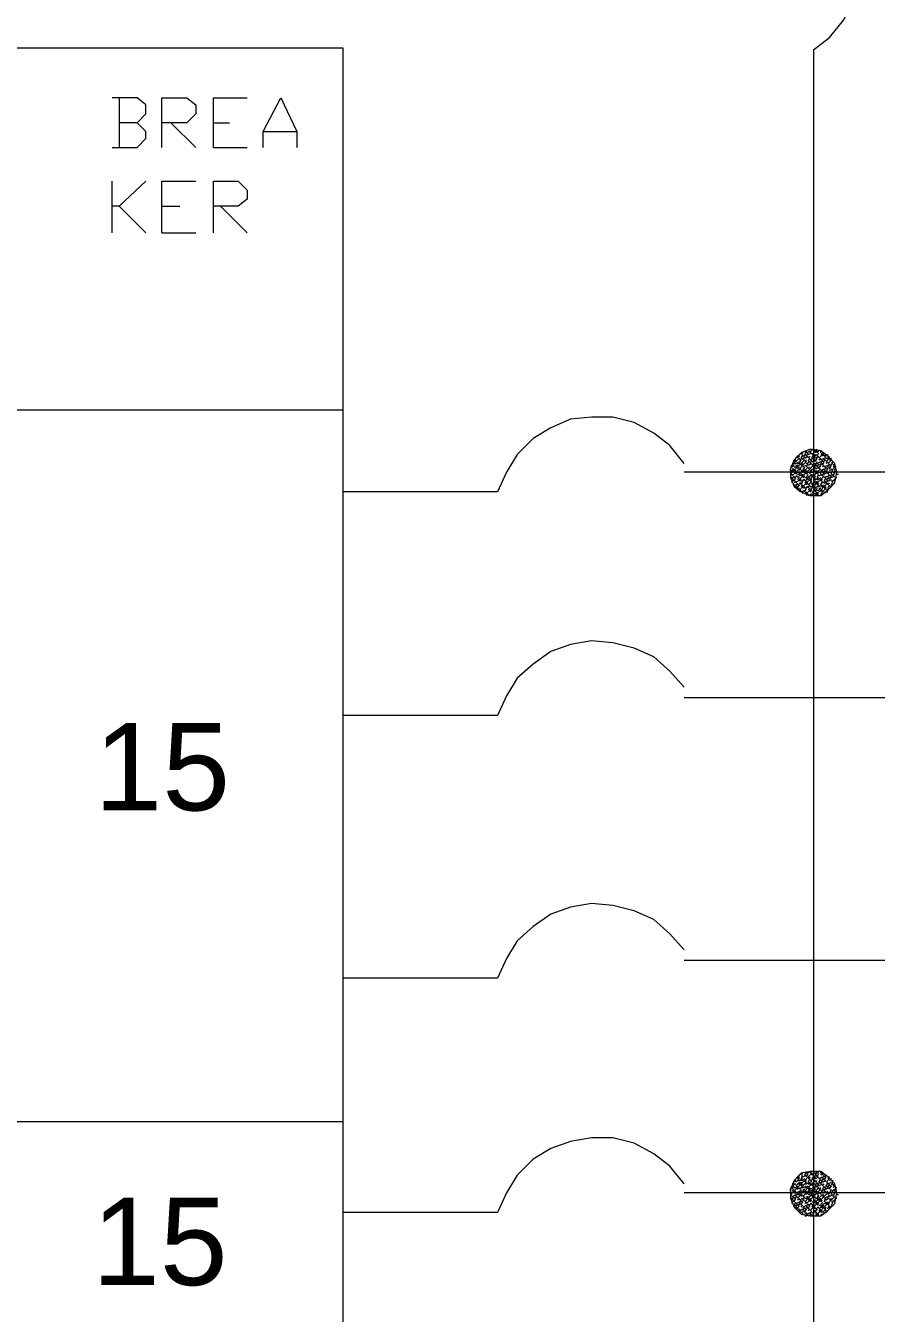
# Model space of a CAD drawing. Header units: millimetres. Extents: x -0.3 to 50, y -1 to 21.3.
# Drawn here: x 7.419 to 8.297, y 18.839 to 20.168 of the extents above; entities that cross this region are included whole.
import ezdxf

# ---------------------------------------------------------------- set-up
doc = ezdxf.new("R2010")
doc.units = ezdxf.units.MM
doc.header["$LTSCALE"] = 0.5
doc.layers.add('TABLA', color=7, linetype='Continuous')
doc.styles.get("Standard").update_dxf_attribs({"font": 'arial.ttf'})

msp = doc.modelspace()

# ---------------------------------------------------------------- linework, layer by layer
at = {"layer": 'TABLA', "color": 7, "linetype": 'Continuous', "lineweight": 18, "true_color": 0x000007}
for p, q in [((8.2321, 20.1433), (8.2321, 17.9193)), ((7.5158, 20.0938), (7.5158, 20.0425)), ((7.5689, 20.0682), (7.5946, 20.0425)), ((7.6129, 20.0682), (7.6294, 20.0682)), ((7.6642, 20.059), (7.699, 20.059)), ((7.6129, 20.0425), (7.6477, 20.0425)), ((7.5085, 19.9546), (7.5085, 20.0077)), ((7.5158, 19.9821), (7.5433, 19.9546)), ((7.5598, 19.9821), (7.5781, 19.9821)), ((7.6202, 19.9821), (7.6477, 19.9546)), ((7.5598, 19.9546), (7.5946, 19.9546)), ((7.7466, 19.7714), (4.186, 19.7714)), ((8.2156, 19.7219), (8.2174, 19.7238)), ((8.2193, 19.7256), (8.2211, 19.7274)), ((8.2193, 19.7219), (8.2211, 19.7256)), ((8.2211, 19.7238), (8.2248, 19.7256)), ((8.2211, 19.7201), (8.2229, 19.7238)), ((8.2229, 19.7256), (8.2248, 19.7293)), ((8.2229, 19.7219), (8.2266, 19.7238)), ((8.2248, 19.7274), (8.2284, 19.7293)), ((8.2248, 19.7238), (8.2266, 19.7274)), ((8.2266, 19.7256), (8.2302, 19.7274)), ((8.2266, 19.7219), (8.2284, 19.7238)), ((8.2284, 19.7274), (8.2302, 19.7311)), ((8.2302, 19.7256), (8.2321, 19.7274)), ((8.2302, 19.7219), (8.2321, 19.7256)), ((8.2321, 19.7293), (8.2321, 19.7311)), ((8.2321, 19.7293), (8.2339, 19.7293)), ((8.2321, 19.7256), (8.2339, 19.7256)), ((8.2321, 19.7238), (8.2357, 19.7256)), ((8.2321, 19.7201), (8.2339, 19.7238)), ((8.2339, 19.7274), (8.2357, 19.7293)), ((8.2339, 19.7219), (8.2376, 19.7238)), ((8.2357, 19.7274), (8.2376, 19.7293)), ((8.2357, 19.7238), (8.2376, 19.7274)), ((8.2394, 19.7274), (8.2394, 19.7293)), ((8.2394, 19.7256), (8.2412, 19.7274)), ((8.2412, 19.7238), (8.2431, 19.7256)), ((8.2431, 19.7238), (8.2449, 19.7256)), ((8.2431, 19.7201), (8.2449, 19.7238)), ((8.2467, 19.7238), (8.2467, 19.7256)), ((8.2467, 19.7219), (8.2486, 19.7238)), ((8.2083, 19.7091), (8.2083, 19.711)), ((8.2083, 19.7091), (8.2101, 19.7091)), ((8.2101, 19.7164), (8.2119, 19.7164)), ((8.2101, 19.7128), (8.2119, 19.7146)), ((8.2101, 19.711), (8.2119, 19.711)), ((8.2101, 19.7091), (8.2119, 19.711)), ((8.2119, 19.7183), (8.2138, 19.7201)), ((8.2119, 19.7164), (8.2138, 19.7164)), ((8.2119, 19.7128), (8.2138, 19.7128)), ((8.2119, 19.7073), (8.2138, 19.7091)), ((8.2138, 19.7164), (8.2174, 19.7183)), ((8.2138, 19.7146), (8.2156, 19.7146)), ((8.2138, 19.7128), (8.2156, 19.7146)), ((8.2156, 19.7164), (8.2174, 19.7164)), ((8.2156, 19.711), (8.2174, 19.7128)), ((8.2174, 19.7201), (8.2211, 19.7219)), ((8.2174, 19.7164), (8.2193, 19.7201)), ((8.2174, 19.7091), (8.2193, 19.711)), ((8.2193, 19.7146), (8.2211, 19.7164)), ((8.2193, 19.7091), (8.2211, 19.7091)), ((8.2211, 19.7128), (8.2248, 19.7146)), ((8.2211, 19.7091), (8.2229, 19.7128)), ((8.2211, 19.711), (8.2229, 19.711)), ((8.2229, 19.7183), (8.2248, 19.7201)), ((8.2229, 19.7073), (8.2248, 19.7091)), ((8.2248, 19.7164), (8.2284, 19.7183)), ((8.2248, 19.7128), (8.2266, 19.7164)), ((8.2266, 19.7183), (8.2284, 19.7219)), ((8.2266, 19.7146), (8.2302, 19.7164)), ((8.2266, 19.711), (8.2284, 19.7128)), ((8.2284, 19.7201), (8.2321, 19.7219)), ((8.2284, 19.7164), (8.2302, 19.7201)), ((8.2284, 19.7091), (8.2321, 19.711)), ((8.2284, 19.7073), (8.2302, 19.7091)), ((8.2302, 19.7183), (8.2321, 19.7183)), ((8.2302, 19.7146), (8.2321, 19.7164)), ((8.2321, 19.7201), (8.2339, 19.7201)), ((8.2321, 19.7183), (8.2339, 19.7201)), ((8.2321, 19.7164), (8.2339, 19.7164)), ((8.2321, 19.7146), (8.2339, 19.7146)), ((8.2321, 19.7128), (8.2357, 19.7146)), ((8.2321, 19.7091), (8.2339, 19.7128)), ((8.2321, 19.7091), (8.2339, 19.7091)), ((8.2321, 19.7073), (8.2339, 19.7091)), ((8.2339, 19.7183), (8.2357, 19.7219)), ((8.2339, 19.7146), (8.2357, 19.7183)), ((8.2339, 19.711), (8.2376, 19.7128)), ((8.2339, 19.7073), (8.2357, 19.7091)), ((8.2357, 19.7164), (8.2394, 19.7183)), ((8.2357, 19.7128), (8.2376, 19.7164)), ((8.2357, 19.7073), (8.2394, 19.711)), ((8.2376, 19.7201), (8.2394, 19.7219)), ((8.2376, 19.7146), (8.2412, 19.7164)), ((8.2376, 19.711), (8.2394, 19.7146)), ((8.2394, 19.7201), (8.2431, 19.7219)), ((8.2394, 19.7164), (8.2412, 19.7201)), ((8.2394, 19.7091), (8.2431, 19.711)), ((8.2394, 19.7073), (8.2412, 19.7091)), ((8.2412, 19.7183), (8.2449, 19.7201)), ((8.2412, 19.7146), (8.2431, 19.7183)), ((8.2412, 19.7128), (8.2431, 19.7146)), ((8.2412, 19.7073), (8.2449, 19.7091)), ((8.2431, 19.7128), (8.2467, 19.7146)), ((8.2431, 19.7091), (8.2449, 19.7128)), ((8.2449, 19.7219), (8.2467, 19.7219)), ((8.2449, 19.7183), (8.2486, 19.7219)), ((8.2449, 19.7164), (8.2467, 19.7183)), ((8.2449, 19.711), (8.2486, 19.7128)), ((8.2449, 19.7073), (8.2467, 19.711)), ((8.2467, 19.7164), (8.2504, 19.7201)), ((8.2467, 19.7128), (8.2486, 19.7164)), ((8.2486, 19.7201), (8.2504, 19.7219)), ((8.2486, 19.7146), (8.2522, 19.7164)), ((8.2486, 19.711), (8.2504, 19.7146)), ((8.2486, 19.7091), (8.2504, 19.711)), ((8.2504, 19.7164), (8.2522, 19.7183)), ((8.2504, 19.7091), (8.2541, 19.7128)), ((8.2504, 19.7073), (8.2522, 19.7091)), ((8.2522, 19.7146), (8.2541, 19.7164)), ((8.2522, 19.7128), (8.2541, 19.7146)), ((8.2522, 19.7073), (8.2559, 19.7091)), ((8.2541, 19.7091), (8.2541, 19.711)), ((8.9905, 19.7073), (8.0984, 19.7073)), ((8.2083, 19.7073), (8.2101, 19.7073)), ((8.2083, 19.7055), (8.2101, 19.7073)), ((8.2083, 19.7036), (8.2101, 19.7055)), ((8.2083, 19.7018), (8.2101, 19.7018)), ((8.2101, 19.7036), (8.2138, 19.7073)), ((8.2101, 19.7), (8.2119, 19.7036)), ((8.2101, 19.6981), (8.2119, 19.7)), ((8.2101, 19.6963), (8.2101, 19.6981)), ((8.2119, 19.7073), (8.2138, 19.7073)), ((8.2119, 19.7018), (8.2156, 19.7036)), ((8.2119, 19.6981), (8.2138, 19.7018)), ((8.2119, 19.6963), (8.2138, 19.6981)), ((8.2138, 19.7055), (8.2156, 19.7073)), ((8.2138, 19.7036), (8.2156, 19.7036)), ((8.2138, 19.6926), (8.2156, 19.6963)), ((8.2156, 19.7073), (8.2174, 19.7073)), ((8.2156, 19.7055), (8.2174, 19.7055)), ((8.2156, 19.7), (8.2174, 19.7018)), ((8.2156, 19.6945), (8.2193, 19.6963)), ((8.2174, 19.7073), (8.2193, 19.7073)), ((8.2174, 19.7055), (8.2174, 19.7073)), ((8.2174, 19.7073), (8.2193, 19.7073)), ((8.2174, 19.6981), (8.2193, 19.7)), ((8.2174, 19.6963), (8.2193, 19.6963)), ((8.2193, 19.7036), (8.2211, 19.7055)), ((8.2193, 19.6981), (8.2229, 19.7)), ((8.2193, 19.6945), (8.2211, 19.6981)), ((8.2211, 19.7073), (8.2229, 19.7073)), ((8.2211, 19.7018), (8.2229, 19.7036)), ((8.2211, 19.7), (8.2229, 19.7)), ((8.2229, 19.7018), (8.2248, 19.7018)), ((8.2229, 19.6963), (8.2248, 19.6981)), ((8.2248, 19.7055), (8.2266, 19.7073)), ((8.2248, 19.7018), (8.2266, 19.7055)), ((8.2248, 19.7036), (8.2266, 19.7036)), ((8.2248, 19.7), (8.2266, 19.7)), ((8.2248, 19.6945), (8.2266, 19.6963)), ((8.2266, 19.7073), (8.2284, 19.7073)), ((8.2266, 19.7), (8.2284, 19.7018)), ((8.2266, 19.6945), (8.2302, 19.6981)), ((8.2284, 19.7073), (8.2302, 19.7073)), ((8.2284, 19.7055), (8.2284, 19.7073)), ((8.2284, 19.7036), (8.2302, 19.7036)), ((8.2284, 19.6981), (8.2302, 19.7)), ((8.2284, 19.6963), (8.2302, 19.6963)), ((8.2302, 19.7073), (8.2321, 19.7073)), ((8.2302, 19.7073), (8.2321, 19.7073)), ((8.2302, 19.7036), (8.2321, 19.7055)), ((8.2302, 19.6945), (8.2321, 19.6963)), ((8.2321, 19.7036), (8.2357, 19.7073)), ((8.2321, 19.7055), (8.2339, 19.7055)), ((8.2321, 19.7018), (8.2339, 19.7036)), ((8.2321, 19.6981), (8.2339, 19.7018)), ((8.2321, 19.7), (8.2339, 19.7)), ((8.2321, 19.6981), (8.2339, 19.6981)), ((8.2321, 19.6963), (8.2339, 19.6981)), ((8.2321, 19.6963), (8.2339, 19.6963)), ((8.2339, 19.7073), (8.2357, 19.7073)), ((8.2339, 19.7), (8.2376, 19.7018)), ((8.2339, 19.6963), (8.2357, 19.6981)), ((8.2357, 19.7055), (8.2376, 19.7073)), ((8.2357, 19.7018), (8.2376, 19.7055)), ((8.2357, 19.7), (8.2376, 19.7)), ((8.2357, 19.6945), (8.2376, 19.6963)), ((8.2376, 19.7073), (8.2394, 19.7073)), ((8.2376, 19.7036), (8.2412, 19.7055)), ((8.2376, 19.7), (8.2394, 19.7018)), ((8.2394, 19.7055), (8.2394, 19.7073)), ((8.2394, 19.6981), (8.2412, 19.7)), ((8.2394, 19.6945), (8.2412, 19.6981)), ((8.2412, 19.7073), (8.2431, 19.7073)), ((8.2412, 19.7036), (8.2431, 19.7073)), ((8.2412, 19.6963), (8.2449, 19.6981)), ((8.2431, 19.7055), (8.2467, 19.7073)), ((8.2431, 19.7018), (8.2467, 19.7036)), ((8.2431, 19.6981), (8.2449, 19.7018)), ((8.2431, 19.6963), (8.2449, 19.6963)), ((8.2449, 19.7), (8.2486, 19.7018)), ((8.2449, 19.6963), (8.2467, 19.7)), ((8.2467, 19.7073), (8.2486, 19.7073)), ((8.2467, 19.7055), (8.2486, 19.7073)), ((8.2467, 19.7018), (8.2486, 19.7055)), ((8.2467, 19.6981), (8.2504, 19.7)), ((8.2467, 19.6945), (8.2486, 19.6963)), ((8.2486, 19.7073), (8.2504, 19.7073)), ((8.2486, 19.7036), (8.2522, 19.7055)), ((8.2486, 19.7), (8.2504, 19.7036)), ((8.2504, 19.7055), (8.2504, 19.7073)), ((8.2504, 19.7018), (8.2541, 19.7036)), ((8.2504, 19.6981), (8.2541, 19.7)), ((8.2504, 19.6945), (8.2522, 19.6981)), ((8.2522, 19.7073), (8.2541, 19.7073)), ((8.2522, 19.7036), (8.2541, 19.7073)), ((8.2541, 19.7018), (8.2559, 19.7018)), ((8.2541, 19.6981), (8.2541, 19.7)), ((8.2559, 19.7055), (8.2577, 19.7055)), ((7.906, 19.6871), (7.7466, 19.6871)), ((8.2119, 19.6945), (8.2138, 19.6945)), ((8.2119, 19.6926), (8.2138, 19.6926)), ((8.2138, 19.6908), (8.2156, 19.6926)), ((8.2156, 19.6908), (8.2174, 19.6945)), ((8.2156, 19.689), (8.2174, 19.6908)), ((8.2174, 19.6871), (8.2193, 19.689)), ((8.2193, 19.6926), (8.2211, 19.6945)), ((8.2193, 19.6871), (8.2229, 19.689)), ((8.2211, 19.6908), (8.2229, 19.6926)), ((8.2211, 19.6853), (8.2211, 19.6871)), ((8.2229, 19.6908), (8.2266, 19.6926)), ((8.2229, 19.6871), (8.2248, 19.6908)), ((8.2229, 19.6853), (8.2248, 19.6871)), ((8.2248, 19.6926), (8.2266, 19.6926)), ((8.2248, 19.6835), (8.2266, 19.6853)), ((8.2266, 19.6908), (8.2284, 19.6945)), ((8.2266, 19.689), (8.2284, 19.6908)), ((8.2266, 19.6835), (8.2302, 19.6853)), ((8.2284, 19.6926), (8.2302, 19.6926)), ((8.2284, 19.6871), (8.2302, 19.689)), ((8.2302, 19.6926), (8.2321, 19.6945)), ((8.2302, 19.6871), (8.2321, 19.6871)), ((8.2302, 19.6835), (8.2321, 19.6853)), ((8.2302, 19.6835), (8.2321, 19.6835)), ((8.2321, 19.6945), (8.2339, 19.6945)), ((8.2321, 19.6908), (8.2339, 19.6926)), ((8.2321, 19.689), (8.2339, 19.689)), ((8.2321, 19.6853), (8.2321, 19.6871)), ((8.2321, 19.6853), (8.2339, 19.6853)), ((8.2339, 19.6871), (8.2357, 19.6908)), ((8.2339, 19.6853), (8.2357, 19.6871)), ((8.2357, 19.6926), (8.2376, 19.6926)), ((8.2357, 19.689), (8.2376, 19.689)), ((8.2357, 19.6835), (8.2376, 19.6853)), ((8.2376, 19.6926), (8.2412, 19.6945)), ((8.2376, 19.6908), (8.2394, 19.6908)), ((8.2376, 19.689), (8.2394, 19.6908)), ((8.2394, 19.6926), (8.2412, 19.6926)), ((8.2394, 19.6871), (8.2412, 19.689)), ((8.2394, 19.6853), (8.2412, 19.6853)), ((8.2412, 19.6926), (8.2431, 19.6945)), ((8.2431, 19.6908), (8.2449, 19.6926)), ((8.2431, 19.6853), (8.2431, 19.6871)), ((8.2449, 19.689), (8.2486, 19.6908)), ((8.2449, 19.6871), (8.2467, 19.6871)), ((8.2467, 19.6908), (8.2486, 19.6945)), ((8.2486, 19.6926), (8.2522, 19.6945)), ((8.9905, 19.4746), (8.0984, 19.4746)), ((7.906, 19.4563), (7.7466, 19.4563)), ((8.9905, 19.2035), (8.0984, 19.2035)), ((7.906, 19.1852), (7.7466, 19.1852)), ((7.7466, 19.0368), (4.186, 19.0368)), ((8.2138, 18.9745), (8.2174, 18.9782)), ((8.2156, 18.9782), (8.2174, 18.98)), ((8.2174, 18.9764), (8.2211, 18.9782)), ((8.2193, 18.9818), (8.2211, 18.9837)), ((8.2193, 18.9782), (8.2211, 18.9818)), ((8.2193, 18.98), (8.2211, 18.98)), ((8.2211, 18.98), (8.2248, 18.9818)), ((8.2211, 18.9764), (8.2229, 18.9782)), ((8.2229, 18.9818), (8.2248, 18.9855)), ((8.2248, 18.9837), (8.2284, 18.9855)), ((8.2248, 18.98), (8.2266, 18.9837)), ((8.2266, 18.9782), (8.2284, 18.98)), ((8.2266, 18.9745), (8.2284, 18.9782)), ((8.2284, 18.9837), (8.2302, 18.9855)), ((8.2284, 18.9764), (8.2321, 18.9782)), ((8.2302, 18.9818), (8.2321, 18.9837)), ((8.2302, 18.9782), (8.2321, 18.98)), ((8.2321, 18.9855), (8.2339, 18.9855)), ((8.2321, 18.9855), (8.2339, 18.9855)), ((8.2321, 18.9837), (8.2339, 18.9837)), ((8.2321, 18.98), (8.2321, 18.9818)), ((8.2321, 18.98), (8.2357, 18.9818)), ((8.2321, 18.9764), (8.2339, 18.98)), ((8.2321, 18.9782), (8.2339, 18.9782)), ((8.2339, 18.9855), (8.2357, 18.9855)), ((8.2339, 18.9818), (8.2357, 18.9855)), ((8.2339, 18.9782), (8.2376, 18.98)), ((8.2357, 18.9837), (8.2376, 18.9855)), ((8.2357, 18.98), (8.2376, 18.9837)), ((8.2376, 18.9782), (8.2412, 18.98)), ((8.2376, 18.9745), (8.2394, 18.9782)), ((8.2394, 18.9837), (8.2394, 18.9855)), ((8.2394, 18.9818), (8.2412, 18.9837)), ((8.2394, 18.9764), (8.2431, 18.9782)), ((8.2412, 18.9818), (8.2431, 18.9837)), ((8.2412, 18.9782), (8.2431, 18.9818)), ((8.2431, 18.98), (8.2449, 18.9818)), ((8.2431, 18.9764), (8.2449, 18.98)), ((8.2449, 18.9745), (8.2486, 18.9782)), ((8.2467, 18.98), (8.2486, 18.98)), ((8.2467, 18.9782), (8.2486, 18.98)), ((8.2486, 18.9764), (8.2504, 18.9782)), ((8.2083, 18.969), (8.2101, 18.969)), ((8.2083, 18.9654), (8.2083, 18.9672)), ((8.2101, 18.9727), (8.2119, 18.9727)), ((8.2101, 18.9709), (8.2138, 18.9727)), ((8.2101, 18.9672), (8.2119, 18.9709)), ((8.2101, 18.9654), (8.2119, 18.9672)), ((8.2119, 18.9745), (8.2138, 18.9764)), ((8.2119, 18.9727), (8.2138, 18.9727)), ((8.2119, 18.969), (8.2138, 18.969)), ((8.2119, 18.9635), (8.2138, 18.9654)), ((8.2138, 18.9709), (8.2174, 18.9745)), ((8.2138, 18.969), (8.2156, 18.9709)), ((8.2138, 18.9635), (8.2174, 18.9654)), ((8.2156, 18.9764), (8.2174, 18.9764)), ((8.2156, 18.9727), (8.2174, 18.9727)), ((8.2156, 18.9672), (8.2174, 18.969)), ((8.2174, 18.9727), (8.2193, 18.9745)), ((8.2174, 18.9635), (8.2193, 18.9672)), ((8.2193, 18.9764), (8.2211, 18.9764)), ((8.2193, 18.9709), (8.2211, 18.9727)), ((8.2193, 18.969), (8.2211, 18.969)), ((8.2193, 18.9654), (8.2211, 18.9654)), ((8.2211, 18.969), (8.2248, 18.9709)), ((8.2211, 18.9672), (8.2229, 18.9672)), ((8.2211, 18.9654), (8.2229, 18.9672)), ((8.2229, 18.9745), (8.2248, 18.9764)), ((8.2229, 18.9727), (8.2248, 18.9727)), ((8.2229, 18.969), (8.2248, 18.969)), ((8.2229, 18.9635), (8.2248, 18.9654)), ((8.2248, 18.9727), (8.2284, 18.9745)), ((8.2248, 18.969), (8.2266, 18.9709)), ((8.2266, 18.9727), (8.2284, 18.9727)), ((8.2266, 18.9672), (8.2284, 18.969)), ((8.2266, 18.9654), (8.2284, 18.9654)), ((8.2284, 18.9727), (8.2302, 18.9764)), ((8.2284, 18.9654), (8.2321, 18.9672)), ((8.2302, 18.9709), (8.2321, 18.9727)), ((8.2302, 18.9654), (8.2321, 18.9654)), ((8.2321, 18.9764), (8.2339, 18.9764)), ((8.2321, 18.9745), (8.2339, 18.9764)), ((8.2321, 18.9727), (8.2339, 18.9727)), ((8.2321, 18.969), (8.2321, 18.9709)), ((8.2321, 18.969), (8.2357, 18.9709)), ((8.2321, 18.9654), (8.2339, 18.969)), ((8.2321, 18.9672), (8.2339, 18.9672)), ((8.2321, 18.9654), (8.2339, 18.9654)), ((8.2339, 18.9745), (8.2357, 18.9764)), ((8.2339, 18.9709), (8.2357, 18.9745)), ((8.2339, 18.9635), (8.2357, 18.9654)), ((8.2357, 18.9727), (8.2394, 18.9745)), ((8.2357, 18.969), (8.2376, 18.9727)), ((8.2357, 18.9635), (8.2394, 18.9672)), ((8.2376, 18.9709), (8.2412, 18.9727)), ((8.2376, 18.9672), (8.2394, 18.969)), ((8.2394, 18.9727), (8.2412, 18.9764)), ((8.2394, 18.9654), (8.2431, 18.9672)), ((8.2394, 18.9635), (8.2412, 18.9654)), ((8.2412, 18.9745), (8.2449, 18.9764)), ((8.2412, 18.9709), (8.2431, 18.9727)), ((8.2412, 18.9672), (8.2431, 18.9709)), ((8.2412, 18.9635), (8.2449, 18.9654)), ((8.2431, 18.969), (8.2467, 18.9709)), ((8.2431, 18.9654), (8.2449, 18.969)), ((8.2449, 18.9709), (8.2467, 18.9745)), ((8.2449, 18.9672), (8.2486, 18.969)), ((8.2449, 18.9635), (8.2467, 18.9654)), ((8.2467, 18.9727), (8.2504, 18.9745)), ((8.2467, 18.969), (8.2486, 18.9727)), ((8.2486, 18.9709), (8.2522, 18.9727)), ((8.2486, 18.9672), (8.2504, 18.9709)), ((8.2486, 18.9635), (8.2504, 18.9672)), ((8.2504, 18.9764), (8.2522, 18.9764)), ((8.2504, 18.9727), (8.2522, 18.9745)), ((8.2504, 18.9654), (8.2541, 18.9672)), ((8.2504, 18.9635), (8.2522, 18.9654)), ((8.2522, 18.9709), (8.2541, 18.9727)), ((8.2522, 18.969), (8.2541, 18.9709)), ((8.2522, 18.9635), (8.2559, 18.9654)), ((8.2541, 18.969), (8.2559, 18.969)), ((8.2541, 18.9654), (8.2541, 18.9672)), ((8.9905, 18.9635), (8.0984, 18.9635)), ((8.2083, 18.9635), (8.2101, 18.9635)), ((8.2083, 18.9617), (8.2101, 18.9635)), ((8.2083, 18.9599), (8.2101, 18.9617)), ((8.2083, 18.958), (8.2101, 18.958)), ((8.2101, 18.9599), (8.2138, 18.9617)), ((8.2101, 18.9562), (8.2119, 18.9599)), ((8.2101, 18.9544), (8.2119, 18.9562)), ((8.2101, 18.9525), (8.2101, 18.9544)), ((8.2119, 18.9635), (8.2138, 18.9635)), ((8.2119, 18.958), (8.2156, 18.9599)), ((8.2119, 18.9544), (8.2138, 18.958)), ((8.2119, 18.9507), (8.2138, 18.9544)), ((8.2138, 18.9599), (8.2156, 18.9635)), ((8.2138, 18.9525), (8.2174, 18.9544)), ((8.2138, 18.9489), (8.2156, 18.9525)), ((8.2156, 18.9635), (8.2174, 18.9635)), ((8.2156, 18.9617), (8.2174, 18.9617)), ((8.2156, 18.9562), (8.2174, 18.958)), ((8.2156, 18.9507), (8.2193, 18.9525)), ((8.2174, 18.9617), (8.2174, 18.9635)), ((8.2174, 18.9635), (8.2193, 18.9635)), ((8.2174, 18.9562), (8.2211, 18.958)), ((8.2174, 18.9525), (8.2193, 18.9562)), ((8.2193, 18.9599), (8.2211, 18.9617)), ((8.2193, 18.9544), (8.2229, 18.9562)), ((8.2193, 18.9507), (8.2211, 18.9544)), ((8.2211, 18.9599), (8.2248, 18.9635)), ((8.2211, 18.9562), (8.2229, 18.9599)), ((8.2229, 18.958), (8.2248, 18.958)), ((8.2229, 18.9525), (8.2248, 18.9544)), ((8.2248, 18.9617), (8.2266, 18.9635)), ((8.2248, 18.9599), (8.2266, 18.9599)), ((8.2248, 18.958), (8.2266, 18.9599)), ((8.2248, 18.9489), (8.2266, 18.9525)), ((8.2266, 18.9635), (8.2284, 18.9635)), ((8.2266, 18.9617), (8.2284, 18.9617)), ((8.2266, 18.9562), (8.2284, 18.958)), ((8.2266, 18.9507), (8.2302, 18.9525)), ((8.2284, 18.9635), (8.2302, 18.9635)), ((8.2284, 18.9617), (8.2284, 18.9635)), ((8.2284, 18.9635), (8.2302, 18.9635)), ((8.2284, 18.9544), (8.2302, 18.9562)), ((8.2284, 18.9525), (8.2302, 18.9525)), ((8.2302, 18.9635), (8.2321, 18.9635)), ((8.2302, 18.9599), (8.2321, 18.9617)), ((8.2302, 18.9544), (8.2321, 18.9544)), ((8.2302, 18.9507), (8.2321, 18.9525)), ((8.2321, 18.9599), (8.2357, 18.9635)), ((8.2321, 18.9617), (8.2339, 18.9617)), ((8.2321, 18.958), (8.2339, 18.9599)), ((8.2321, 18.9562), (8.2339, 18.9562)), ((8.2321, 18.9544), (8.2339, 18.9562)), ((8.2321, 18.9544), (8.2339, 18.9544)), ((8.2339, 18.9635), (8.2357, 18.9635)), ((8.2339, 18.958), (8.2357, 18.958)), ((8.2339, 18.9525), (8.2357, 18.9544)), ((8.2357, 18.9617), (8.2376, 18.9635)), ((8.2357, 18.958), (8.2376, 18.9617)), ((8.2357, 18.9599), (8.2376, 18.9599)), ((8.2357, 18.9562), (8.2376, 18.9562)), ((8.2357, 18.9507), (8.2376, 18.9525)), ((8.2376, 18.9635), (8.2394, 18.9635)), ((8.2376, 18.9562), (8.2394, 18.958)), ((8.2394, 18.9617), (8.2394, 18.9635)), ((8.2394, 18.9544), (8.2412, 18.9562)), ((8.2394, 18.9507), (8.2412, 18.9544)), ((8.2394, 18.9525), (8.2412, 18.9525)), ((8.2412, 18.9635), (8.2431, 18.9635)), ((8.2412, 18.9599), (8.2431, 18.9617)), ((8.2431, 18.958), (8.2467, 18.9599)), ((8.2431, 18.9544), (8.2449, 18.958)), ((8.2431, 18.9562), (8.2449, 18.9562)), ((8.2431, 18.9525), (8.2449, 18.9525)), ((8.2449, 18.9562), (8.2486, 18.958)), ((8.2449, 18.9525), (8.2467, 18.9544)), ((8.2467, 18.9635), (8.2486, 18.9635)), ((8.2467, 18.9617), (8.2486, 18.9635)), ((8.2467, 18.958), (8.2486, 18.9617)), ((8.2467, 18.9507), (8.2486, 18.9525)), ((8.2486, 18.9635), (8.2504, 18.9635)), ((8.2486, 18.9599), (8.2522, 18.9617)), ((8.2486, 18.9562), (8.2504, 18.958)), ((8.2504, 18.9617), (8.2504, 18.9635)), ((8.2504, 18.9544), (8.2541, 18.9562)), ((8.2504, 18.9507), (8.2522, 18.9544)), ((8.2522, 18.9599), (8.2541, 18.9635)), ((8.2541, 18.958), (8.2559, 18.958)), ((8.2541, 18.9544), (8.2541, 18.9562)), ((8.2559, 18.9617), (8.2577, 18.9617)), ((7.906, 18.9434), (7.7466, 18.9434)), ((8.2119, 18.9507), (8.2138, 18.9507)), ((8.2119, 18.9489), (8.2138, 18.9489)), ((8.2138, 18.947), (8.2156, 18.9489)), ((8.2156, 18.947), (8.2174, 18.9507)), ((8.2156, 18.9452), (8.2174, 18.947)), ((8.2174, 18.9452), (8.2211, 18.947)), ((8.2174, 18.9434), (8.2193, 18.9452)), ((8.2193, 18.9489), (8.2211, 18.9507)), ((8.2193, 18.9434), (8.2229, 18.9452)), ((8.2211, 18.9489), (8.2248, 18.9507)), ((8.2211, 18.9452), (8.2229, 18.9489)), ((8.2211, 18.9415), (8.2211, 18.9434)), ((8.2229, 18.947), (8.2266, 18.9489)), ((8.2229, 18.9434), (8.2248, 18.947)), ((8.2229, 18.9415), (8.2248, 18.9434)), ((8.2229, 18.9397), (8.2248, 18.9397)), ((8.2248, 18.9415), (8.2284, 18.9434)), ((8.2248, 18.9397), (8.2266, 18.9415)), ((8.2266, 18.947), (8.2284, 18.9507)), ((8.2266, 18.9452), (8.2284, 18.947)), ((8.2266, 18.9397), (8.2302, 18.9415)), ((8.2284, 18.9452), (8.2321, 18.9489)), ((8.2284, 18.9415), (8.2302, 18.9452)), ((8.2302, 18.9489), (8.2321, 18.9507)), ((8.2302, 18.9434), (8.2321, 18.9434)), ((8.2302, 18.9397), (8.2321, 18.9415)), ((8.2302, 18.9397), (8.2321, 18.9397)), ((8.2321, 18.9507), (8.2339, 18.9507)), ((8.2321, 18.947), (8.2339, 18.9489)), ((8.2321, 18.9452), (8.2339, 18.9452)), ((8.2321, 18.9434), (8.2339, 18.9452)), ((8.2321, 18.9415), (8.2321, 18.9434)), ((8.2339, 18.947), (8.2376, 18.9489)), ((8.2339, 18.9434), (8.2357, 18.947)), ((8.2339, 18.9415), (8.2357, 18.9434)), ((8.2357, 18.9489), (8.2376, 18.9489)), ((8.2357, 18.9397), (8.2376, 18.9415)), ((8.2376, 18.9507), (8.2394, 18.9507)), ((8.2376, 18.9452), (8.2394, 18.947)), ((8.2394, 18.9489), (8.2412, 18.9489)), ((8.2394, 18.9434), (8.2412, 18.9452)), ((8.2394, 18.9415), (8.2412, 18.9415)), ((8.2394, 18.9397), (8.2412, 18.9415)), ((8.2412, 18.9489), (8.2431, 18.9507)), ((8.2412, 18.9434), (8.2449, 18.947)), ((8.2431, 18.947), (8.2449, 18.9489)), ((8.2431, 18.9452), (8.2449, 18.9452)), ((8.2431, 18.9415), (8.2431, 18.9434)), ((8.2449, 18.9434), (8.2486, 18.947)), ((8.2467, 18.947), (8.2486, 18.9507)), ((8.2467, 18.9489), (8.2486, 18.9489)), ((8.2486, 18.9489), (8.2522, 18.9507))]:
    msp.add_line(p, q, dxfattribs=at)
for points in [[(8.2321, 20.1433), (8.2486, 20.1561), (8.2632, 20.1744), (8.2724, 20.1946), (8.2779, 20.2147), (8.2797, 20.2367), (8.276, 20.2587), (8.2687, 20.2788), (8.2559, 20.299), (8.2412, 20.3136), (8.2229, 20.3265), (8.2009, 20.3338), (8.2009, 20.4932)], [(7.5341, 20.0682), (7.5433, 20.0773), (7.5433, 20.0865), (7.5341, 20.0938), (7.5085, 20.0938)], [(7.5598, 20.0425), (7.5598, 20.0938), (7.5854, 20.0938), (7.5946, 20.0865), (7.5946, 20.0773), (7.5854, 20.0682), (7.5598, 20.0682)], [(7.6129, 20.0425), (7.6129, 20.0938), (7.6477, 20.0938)], [(7.6642, 20.0425), (7.6642, 20.059), (7.6825, 20.0938), (7.699, 20.059), (7.699, 20.0425)], [(7.5085, 20.0425), (7.5341, 20.0425), (7.5433, 20.0517), (7.5433, 20.059), (7.5341, 20.0682), (7.5158, 20.0682)], [(7.5433, 20.0077), (7.5158, 19.9821), (7.5085, 19.9821)], [(7.5598, 19.9546), (7.5598, 20.0077), (7.5946, 20.0077)], [(7.6129, 19.9546), (7.6129, 20.0077), (7.6385, 20.0077), (7.6477, 19.9986), (7.6477, 19.9894), (7.6385, 19.9821), (7.6129, 19.9821)], [(8.0984, 19.7164), (8.0837, 19.7348), (8.0672, 19.7476), (8.0471, 19.7586), (8.0251, 19.7641), (8.0031, 19.7641), (7.9811, 19.7622), (7.961, 19.7531), (7.9426, 19.7421), (7.9262, 19.7256), (7.9152, 19.7073), (7.906, 19.6871)], [(8.2119, 19.7201), (8.2156, 19.7238), (8.2174, 19.7256)], [(8.2321, 19.7274), (8.2339, 19.7293), (8.2357, 19.7311)], [(8.2376, 19.7219), (8.2412, 19.7256), (8.2431, 19.7274)], [(8.2083, 19.7128), (8.2101, 19.7146), (8.2138, 19.7183), (8.2174, 19.7219)], [(8.2101, 19.7073), (8.2119, 19.7091), (8.2156, 19.7128), (8.2193, 19.7164), (8.2229, 19.7201)], [(8.2138, 19.7073), (8.2174, 19.711), (8.2211, 19.7146), (8.2248, 19.7183)], [(8.2193, 19.7073), (8.2229, 19.7091), (8.2266, 19.7128)], [(8.2248, 19.7073), (8.2284, 19.711), (8.2321, 19.7146)], [(8.2138, 19.6963), (8.2174, 19.7), (8.2211, 19.7036), (8.2248, 19.7073)], [(8.2156, 19.7018), (8.2193, 19.7055), (8.2193, 19.7073)], [(8.2174, 19.689), (8.2211, 19.6926), (8.2248, 19.6963), (8.2284, 19.7), (8.2321, 19.7036)], [(8.2229, 19.6981), (8.2266, 19.7018), (8.2302, 19.7055)], [(8.2321, 19.6926), (8.2357, 19.6963), (8.2394, 19.7), (8.2431, 19.7036)], [(8.2339, 19.6835), (8.2357, 19.6853), (8.2394, 19.689), (8.2431, 19.6926), (8.2467, 19.6963)], [(8.2229, 19.6853), (8.2248, 19.6853), (8.2284, 19.689), (8.2321, 19.6926)], [(8.2321, 19.6871), (8.2339, 19.6908), (8.2376, 19.6945)], [(8.2394, 19.6835), (8.2412, 19.6871), (8.2449, 19.6908)], [(8.0984, 19.4856), (8.0837, 19.5021), (8.0672, 19.5168), (8.0471, 19.5259), (8.0251, 19.5314), (8.0031, 19.5333), (7.9811, 19.5296), (7.961, 19.5223), (7.9426, 19.5094), (7.9262, 19.4948), (7.9152, 19.4765), (7.906, 19.4563)], [(8.0984, 19.2145), (8.0837, 19.231), (8.0672, 19.2456), (8.0471, 19.2548), (8.0251, 19.2603), (8.0031, 19.2621), (7.9811, 19.2585), (7.961, 19.2511), (7.9426, 19.2383), (7.9262, 19.2237), (7.9152, 19.2053), (7.906, 19.1852)], [(8.0984, 18.9727), (8.0837, 18.991), (8.0672, 19.0038), (8.0471, 19.0148), (8.0251, 19.0203), (8.0031, 19.0203), (7.9811, 19.0167), (7.961, 19.0093), (7.9426, 18.9983), (7.9262, 18.9818), (7.9152, 18.9635), (7.906, 18.9434)], [(8.2101, 18.9635), (8.2119, 18.9654), (8.2156, 18.969), (8.2193, 18.9727), (8.2229, 18.9764), (8.2266, 18.98), (8.2302, 18.9837)], [(8.2119, 18.9764), (8.2156, 18.98), (8.2174, 18.9818)], [(8.2174, 18.9672), (8.2211, 18.9709), (8.2248, 18.9745)], [(8.2193, 18.9635), (8.2229, 18.9654), (8.2266, 18.969), (8.2302, 18.9727), (8.2321, 18.9745)], [(8.2248, 18.9635), (8.2284, 18.9672), (8.2321, 18.969)], [(8.2321, 18.9635), (8.2339, 18.9654), (8.2376, 18.969)], [(8.2156, 18.958), (8.2193, 18.9617), (8.2193, 18.9635)], [(8.2229, 18.9544), (8.2266, 18.958), (8.2302, 18.9617), (8.2302, 18.9635)], [(8.2248, 18.9525), (8.2284, 18.9562), (8.2321, 18.9599)], [(8.2321, 18.9489), (8.2357, 18.9525), (8.2394, 18.9562), (8.2431, 18.9599), (8.2467, 18.9635)], [(8.2321, 18.9525), (8.2339, 18.9544), (8.2376, 18.958), (8.2412, 18.9617)], [(8.2339, 18.9397), (8.2357, 18.9415), (8.2394, 18.9452), (8.2431, 18.9489), (8.2467, 18.9525), (8.2504, 18.9562), (8.2541, 18.9599)], [(8.2376, 18.947), (8.2412, 18.9507), (8.2449, 18.9544)]]:
    msp.add_lwpolyline(points, dxfattribs=at)
for points in [[(4.186, 17.8131), (7.7466, 17.8131), (7.7466, 20.1451), (4.186, 20.1451)], [(8.2559, 19.7073), (8.2541, 19.7164), (8.2467, 19.7238), (8.2394, 19.7293), (8.2284, 19.7311), (8.2193, 19.7274), (8.2119, 19.7201), (8.2083, 19.711), (8.2083, 19.7018), (8.2119, 19.6926), (8.2193, 19.6871), (8.2284, 19.6835), (8.2394, 19.6835), (8.2467, 19.689), (8.2541, 19.6963)], [(8.2559, 18.9635), (8.2541, 18.9727), (8.2467, 18.98), (8.2394, 18.9855), (8.2284, 18.9855), (8.2193, 18.9837), (8.2119, 18.9764), (8.2083, 18.9672), (8.2083, 18.958), (8.2119, 18.9489), (8.2193, 18.9415), (8.2284, 18.9397), (8.2394, 18.9397), (8.2467, 18.9452), (8.2541, 18.9525)]]:
    msp.add_lwpolyline(points, close=True, dxfattribs=at)

# ---------------------------------------------------------------- texts
at = {"layer": 'TABLA', "char_height": 0.0901, "attachment_point": 1}
for insert in [(7.4901, 19.4484), (7.4876, 18.9584)]:
    msp.add_mtext_dynamic_manual_height_columns('15', width=0.090104, gutter_width=0.4505, heights=[0], dxfattribs=dict(at, insert=insert))

doc.saveas('drawing.dxf')
